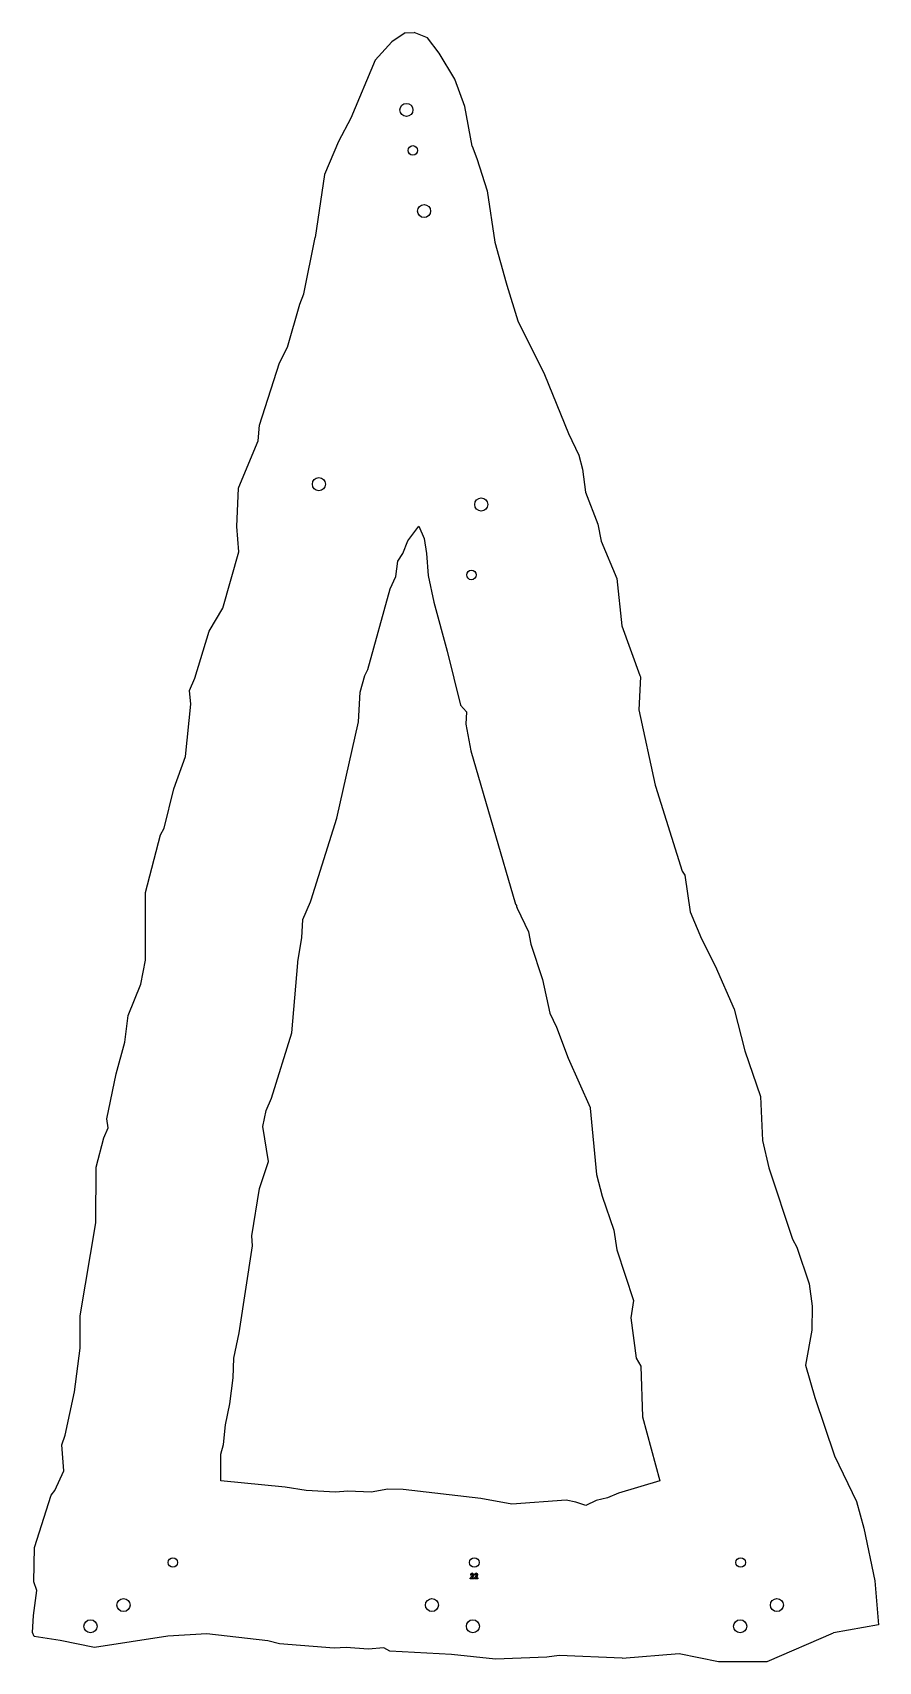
# Model space of a CAD drawing. Header units: millimetres. Extents: x 112 to 907, y 191 to 1722.
import ezdxf

# ---------------------------------------------------------------- set-up
doc = ezdxf.new("R2010")
doc.units = ezdxf.units.MM
doc.linetypes.add('SLD-Durchgehend', pattern=[0])

msp = doc.modelspace()

# ---------------------------------------------------------------- linework, layer by layer
at = {"color": 7, "linetype": 'SLD-Durchgehend', "lineweight": 25}
for p, q in [((462.3, 1721.8), (449.9, 1713.5)), ((462.3, 1721.8), (471, 1722.1)), ((483.3, 1717), (471, 1722.1)), ((494.5, 1702.8), (483.3, 1717)), ((449.9, 1713.5), (434.3, 1696.2)), ((509, 1678.4), (494.5, 1702.8)), ((434.3, 1696.2), (411.2, 1641.6)), ((518.4, 1652.7), (509, 1678.4)), ((411.2, 1641.6), (399.6, 1619.6)), ((525.3, 1615.3), (518.4, 1652.7)), ((399.6, 1619.6), (386.6, 1588.7)), ((525.3, 1615.3), (529.9, 1603.7)), ((529.9, 1603.7), (539.3, 1573.2)), ((386.6, 1588.7), (377.7, 1529.4)), ((539.3, 1573.2), (546.6, 1525.2)), ((367.1, 1476.5), (377.7, 1529.4)), ((546.6, 1525.2), (557.4, 1486.9)), ((557.4, 1486.9), (558, 1484.8)), ((363.3, 1466.8), (367.1, 1476.5)), ((558, 1484.8), (568.4, 1451)), ((351.9, 1426.4), (363.3, 1466.8)), ((568.4, 1451), (593.3, 1400.6)), ((344.4, 1411.7), (351.9, 1426.4)), ((325.6, 1353.1), (344.4, 1411.7)), ((593.3, 1400.6), (616, 1345.3)), ((324.4, 1338.2), (325.6, 1353.1)), ((306, 1294.9), (324.4, 1338.2)), ((616, 1345.3), (625.7, 1324.8)), ((625.7, 1324.8), (628.9, 1311.6)), ((628.9, 1311.6), (631.8, 1290)), ((304.1, 1257.8), (305.7, 1294)), ((305.7, 1294), (306, 1294.9)), ((631.8, 1290), (643.3, 1260)), ((306, 1233.9), (304.1, 1257.8)), ((465, 1244.3), (475.1, 1258.2)), ((475.1, 1258.2), (480.2, 1246.5)), ((643.3, 1260), (646.5, 1244)), ((460.1, 1232.5), (465, 1244.3)), ((480.2, 1246.5), (482.6, 1232.4)), ((646.5, 1244), (661.3, 1209.1)), ((291.1, 1181), (306, 1233.9)), ((453.7, 1210.9), (455.5, 1225.2)), ((455.5, 1225.2), (460.1, 1232.5)), ((482.6, 1232.4), (483.9, 1211.8)), ((448.2, 1199.1), (453.7, 1210.9)), ((483.9, 1211.8), (489.3, 1186.8)), ((427.3, 1123.4), (448.2, 1199.1)), ((661.3, 1209.1), (666.1, 1164.6)), ((278.1, 1159.4), (291.1, 1181)), ((489.3, 1186.8), (502, 1140.8)), ((666.1, 1164.6), (683, 1117.9)), ((264.7, 1115.2), (278.1, 1159.4)), ((502, 1140.8), (514.3, 1089.8)), ((420.1, 1102.2), (424.5, 1117.9)), ((424.5, 1117.9), (427.3, 1123.4)), ((683, 1117.9), (683.6, 1116.4)), ((259.8, 1103.7), (264.7, 1115.2)), ((261, 1090.9), (259.8, 1103.7)), ((683.6, 1116.4), (681.9, 1085.5)), ((255.9, 1041.6), (261, 1090.9)), ((418.6, 1074.3), (420.1, 1102.2)), ((514.3, 1089.8), (520, 1083.5)), ((398.1, 983.7), (418.6, 1074.3)), ((520, 1083.5), (519.3, 1072)), ((519.3, 1072), (524.2, 1046.9)), ((681.9, 1085.5), (697.3, 1014.6)), ((245, 1011.3), (255.9, 1041.6)), ((524.2, 1046.9), (566, 902.7)), ((236, 974.4), (245, 1011.3)), ((697.3, 1014.6), (697.5, 1013.8)), ((697.5, 1013.8), (722.8, 933.8)), ((374.1, 906.8), (398.1, 983.7)), ((218.4, 913.7), (232.5, 968.1)), ((232.5, 968.1), (236, 974.4)), ((722.8, 933.8), (725.1, 930)), ((725.1, 930), (730.2, 895.7)), ((218.5, 850.2), (218.4, 913.7)), ((366.1, 888.4), (373.5, 904.9)), ((373.5, 904.9), (373.6, 905.9)), ((373.6, 905.9), (374.1, 906.8)), ((365.4, 871.3), (366.1, 888.4)), ((566, 902.7), (567, 901.5)), ((567, 901.5), (567, 900.7)), ((567, 900.7), (567.5, 899.1)), ((567.5, 899.1), (578.3, 876.8)), ((730.2, 895.7), (740.8, 870.3)), ((578.3, 876.8), (580.4, 865.2)), ((361.5, 849), (365.4, 871.3)), ((580.4, 865.2), (591.5, 831.9)), ((740.8, 870.3), (753.6, 844.9)), ((214, 827.8), (218.5, 850.2)), ((356, 781.9), (361.6, 847.6)), ((361.6, 847.6), (361.5, 849)), ((753.6, 844.9), (771.5, 804.2)), ((202, 798.1), (214, 827.8)), ((591.5, 831.9), (598.4, 800.4)), ((198.9, 773), (202, 798.1)), ((598.4, 800.4), (604.7, 787.1)), ((771.5, 804.2), (781.7, 765)), ((336.8, 720.6), (356, 781.9)), ((604.7, 787.1), (615.5, 758.1)), ((190.9, 743.3), (198.9, 773)), ((615.5, 758.1), (636.1, 711.8)), ((781.7, 765), (796.4, 722.1)), ((182.2, 701.1), (190.9, 743.3)), ((331.7, 708.8), (336.8, 720.6)), ((796.4, 722.1), (798.3, 680.8)), ((328.6, 694), (331.7, 708.8)), ((636.1, 711.8), (636.4, 711)), ((636.4, 711), (642.1, 648.9)), ((179.1, 683.3), (183.3, 692.7)), ((183.3, 692.7), (182.2, 701.1)), ((334, 660.9), (328.6, 694)), ((171.9, 655.7), (179.1, 683.3)), ((798.3, 680.8), (804.1, 654.9)), ((325.6, 635.7), (334, 660.9)), ((171.8, 603.2), (171.9, 655.7)), ((642.1, 648.9), (647.6, 628.3)), ((804.1, 654.9), (826.5, 588.1)), ((318.2, 591), (325.6, 635.7)), ((647.6, 628.3), (658.5, 596.5)), ((157, 515.9), (171.8, 603.2)), ((318.8, 581.7), (318.2, 591)), ((658.5, 596.5), (661.3, 577.9)), ((826.5, 588.1), (830.4, 580.5)), ((306.3, 499.8), (318.8, 581.7)), ((661.3, 577.9), (677.1, 530.3)), ((830.4, 580.5), (842, 546)), ((842, 546), (844.9, 524.9)), ((677.1, 530.3), (674.5, 514.2)), ((844.9, 524.9), (844.6, 502.4)), ((157.1, 485.6), (157, 515.9)), ((674.5, 514.2), (679.6, 476.2)), ((301.5, 476), (306.3, 499.8)), ((844.6, 502.4), (838.7, 469.7)), ((151.8, 444.4), (157.1, 485.6)), ((300.8, 457.7), (301.5, 476)), ((679.6, 476.2), (684, 468.6)), ((684, 468.6), (685.5, 420.9)), ((838.7, 469.7), (847.4, 439.2)), ((142.9, 403.7), (151.8, 444.4)), ((297.7, 433.2), (300.8, 457.7)), ((293.6, 413.5), (297.7, 433.2)), ((847.4, 439.2), (866, 384.5)), ((291.6, 395.1), (293.6, 413.5)), ((685.5, 420.9), (701.8, 360.8)), ((139.7, 394.8), (142.9, 403.7)), ((141.6, 370.1), (139.7, 394.8)), ((289.1, 386), (291.6, 395.1)), ((289.3, 361), (289.1, 386)), ((866, 384.5), (886.5, 341.3)), ((133.3, 351.9), (141.6, 370.1)), ((349.7, 354.8), (289.3, 361)), ((369.5, 351.7), (349.7, 354.8)), ((446.2, 353.1), (430.3, 350.3)), ((460.6, 352.7), (446.2, 353.1)), ((533.6, 344.4), (460.6, 352.7)), ((701.8, 360.8), (662.8, 349.3)), ((114, 298.1), (129.7, 347.4)), ((129.7, 347.4), (133.3, 351.9)), ((396.8, 350.3), (369.5, 351.7)), ((408.6, 351), (396.8, 350.3)), ((430.3, 350.3), (408.6, 351)), ((562.7, 338.8), (533.6, 344.4)), ((613.6, 342.7), (562.7, 338.8)), ((622.9, 340.9), (613.6, 342.7)), ((632.3, 337.7), (622.9, 340.9)), ((642, 342.5), (632.3, 337.7)), ((652.6, 344.9), (642, 342.5)), ((662.8, 349.3), (652.6, 344.9)), ((886.5, 341.3), (893.5, 316.3)), ((893.5, 316.3), (903.7, 266.8)), ((113.3, 265.8), (114, 298.1)), ((116.2, 257.8), (113.3, 265.8)), ((903.7, 266.8), (907.1, 225.5)), ((113.1, 234.4), (116.2, 257.8)), ((112.3, 218.3), (113.1, 234.4)), ((113.8, 214.5), (112.3, 218.3)), ((138.2, 210.9), (113.8, 214.5)), ((239.4, 215), (170.6, 204.1)), ((276.1, 217.1), (239.4, 215)), ((333.4, 210.6), (276.1, 217.1)), ((802.7, 191.1), (864.8, 218.1)), ((907.1, 225.5), (864.8, 218.1)), ((170.6, 204.1), (138.2, 210.9)), ((344.4, 207.8), (333.4, 210.6)), ((395.8, 203.6), (344.4, 207.8)), ((406.9, 204.2), (395.8, 203.6)), ((427.7, 202.7), (406.9, 204.2)), ((442.3, 204), (427.7, 202.7)), ((448.1, 200.9), (442.3, 204)), ((506, 197.7), (448.1, 200.9)), ((547.4, 193.3), (506, 197.7)), ((595.5, 195.1), (547.4, 193.3)), ((607.2, 196.6), (595.5, 195.1)), ((666.2, 194.3), (607.2, 196.6)), ((666.2, 194.3), (719.9, 198.5)), ((719.9, 198.5), (757, 191.1)), ((757, 191.1), (802.7, 191.1))]:
    msp.add_line(p, q, dxfattribs=at)
at = {"color": 2, "linetype": 'SLD-Durchgehend', "lineweight": 25, "true_color": 0xffff00}
for p, q in [((523.6, 269.2), (525, 270.8)), ((523.6, 268.8), (523.6, 269.2)), ((526.9, 268.8), (523.6, 268.8)), ((524.6, 272.1), (523.7, 272.1)), ((525.7, 270.2), (525.2, 269.6)), ((525.2, 269.6), (526.9, 269.6)), ((526.9, 269.6), (526.9, 268.8)), ((527.4, 269.2), (528.9, 270.8)), ((527.4, 268.8), (527.4, 269.2)), ((530.7, 268.8), (527.4, 268.8)), ((528.4, 272.1), (527.5, 272.1)), ((529.6, 270.2), (529.1, 269.6)), ((529.1, 269.6), (530.7, 269.6)), ((530.7, 269.6), (530.7, 268.8))]:
    msp.add_line(p, q, dxfattribs=at)
at = {"color": 2, "linetype": 'SLD-Durchgehend', "lineweight": 25, "true_color": 0xffff00, "flags": 128}
for points in [[(525.3, 273), (525, 272.9), (524.7, 272.7), (524.6, 272.1)], [(525, 270.8), (525.7, 271.6), (525.9, 272.4)], [(529.1, 273), (528.8, 272.9), (528.6, 272.7), (528.4, 272.1)], [(528.9, 270.8), (529.5, 271.6), (529.8, 272.4)]]:
    msp.add_lwpolyline(points, dxfattribs=at)
at = {"color": 7, "linetype": 'SLD-Durchgehend', "lineweight": 25}
for centre, radius in [((463.6, 1649.4), 6.12), ((469.6, 1611.3), 4.5), ((480.2, 1554.3), 6.12), ((381.3, 1297.6), 6.12), ((533.9, 1278.5), 6.12), ((524.7, 1212.3), 4.5), ((244.1, 284.1), 4.5), ((527.4, 284.1), 4.5), ((777.7, 284.1), 4.5), ((197.7, 244.1), 6.12), ((487.6, 244.1), 6.12), ((811.7, 244.1), 6.12), ((166.7, 224.1), 6.12), ((526, 224.1), 6.12), ((777.2, 224.1), 6.12)]:
    msp.add_circle(centre, radius, dxfattribs=at)
at = {"color": 2, "linetype": 'SLD-Durchgehend', "lineweight": 25, "true_color": 0xffff00}
for centre, radius, start, end in [((525.4, 272.3), 1.67, 90.7643, 184.3772), ((525.4, 272.4), 1.49, 359.4768, 90.5615), ((525.3, 272.4), 0.637, 357.412, 91.6309), ((523.4, 272.8), 3.43, 312.4796, 354.4739), ((529.2, 272.3), 1.67, 90.7643, 184.3772), ((529.1, 272.4), 0.637, 357.412, 91.6309), ((529.2, 272.4), 1.49, 359.4768, 90.5615), ((527.3, 272.8), 3.43, 312.4796, 354.4739)]:
    msp.add_arc(centre, radius, start, end, dxfattribs=at)

doc.saveas('drawing.dxf')
